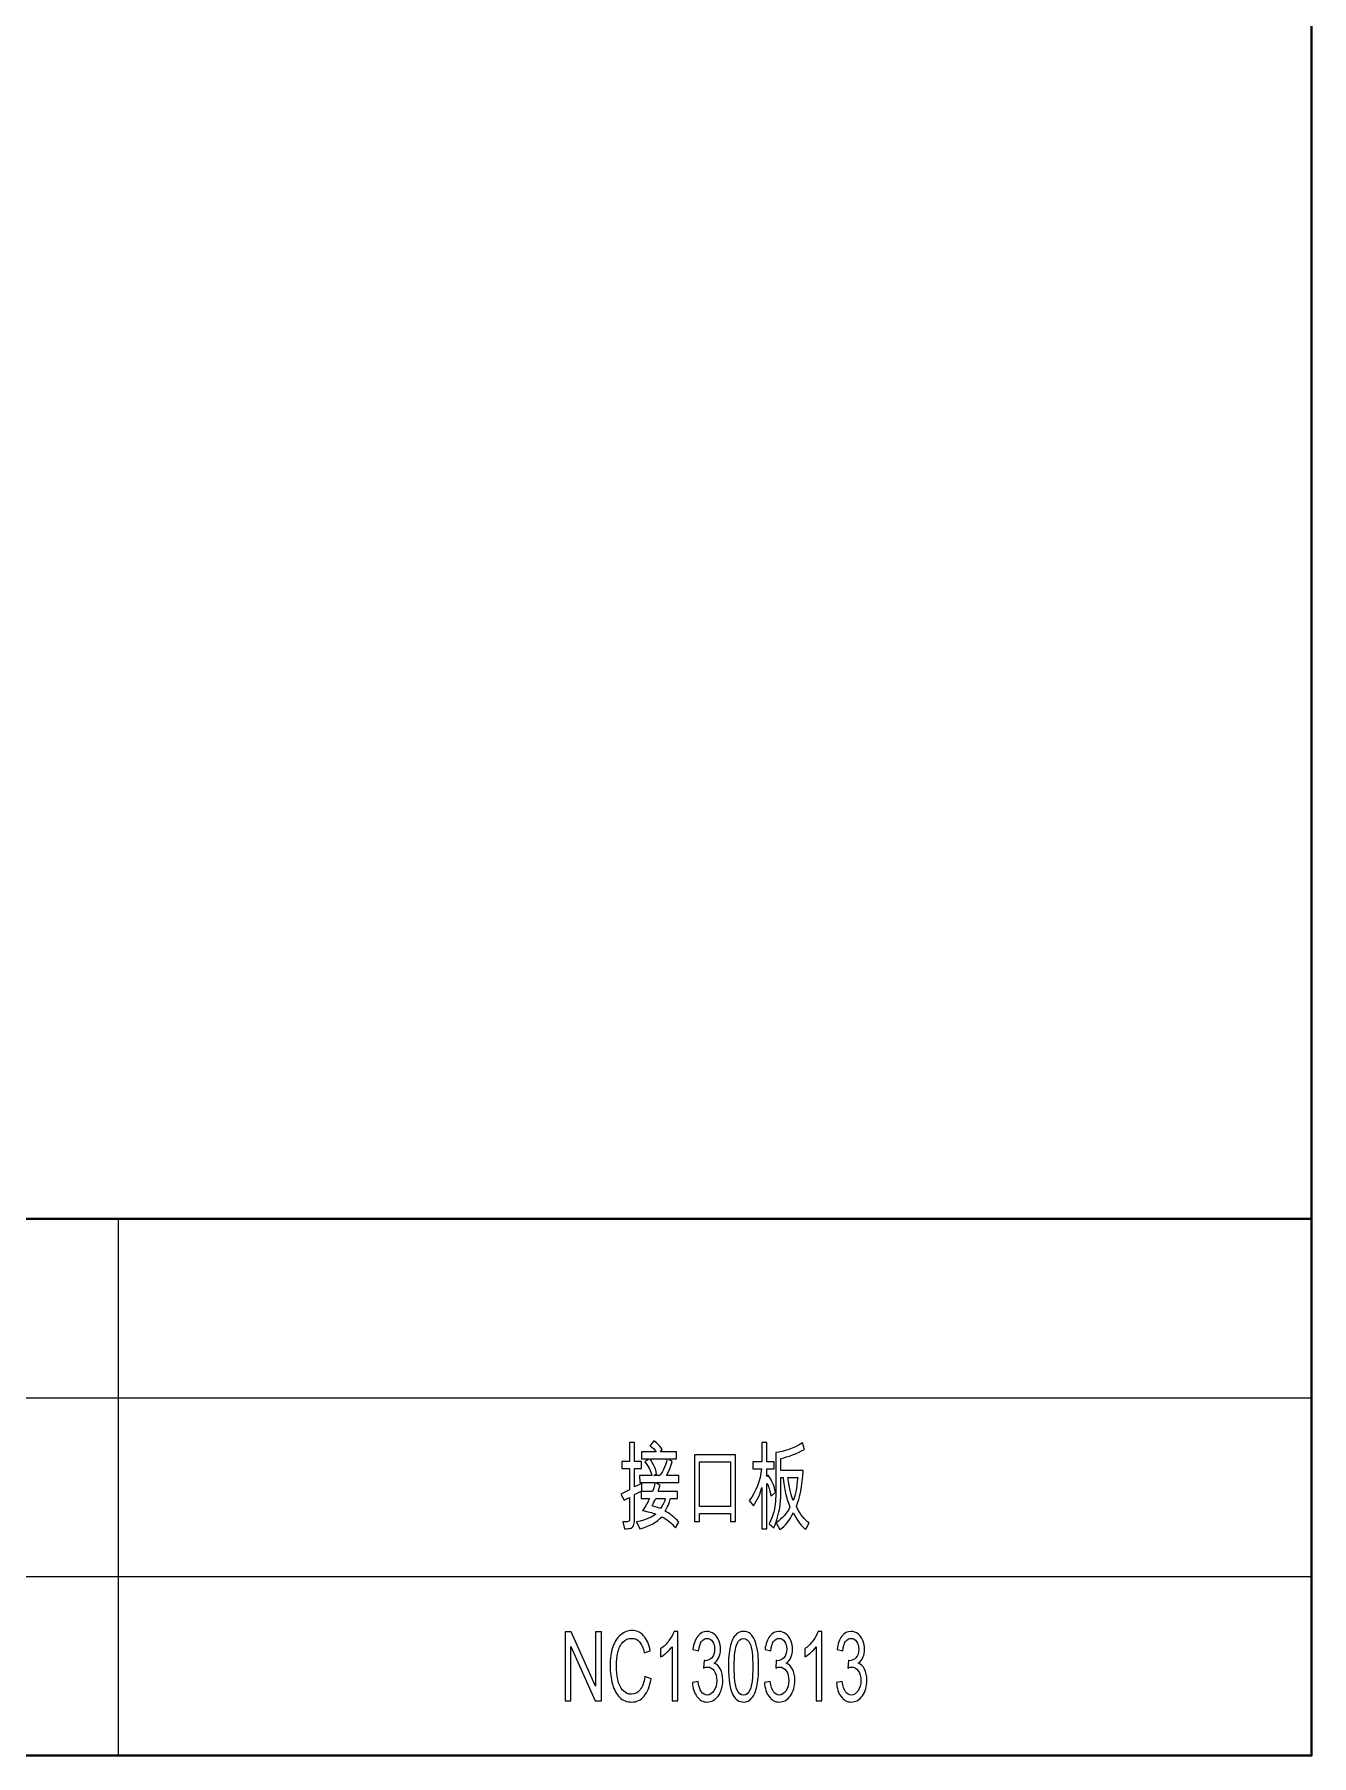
# Model space of a CAD drawing. Header units: millimetres. Extents: x -642 to 642, y -227 to 305.
# Drawn here: x 580.2 to 631.6, y -213.2 to -143.9 of the extents above; entities that cross this region are included whole.
import ezdxf

# ---------------------------------------------------------------- set-up
doc = ezdxf.new("R2010")
doc.units = ezdxf.units.MM
doc.header["$MEASUREMENT"] = 0
doc.layers.add('layer 1', color=7, linetype='Continuous')

msp = doc.modelspace()

# ---------------------------------------------------------------- linework, layer by layer
at = {"layer": 'layer 1', "lineweight": 40}
msp.add_open_spline([(631.5734, 63.8482), (631.5734, 63.8482), (441.5734, 63.8482), (441.5734, 63.8482), (441.5734, 63.8482), (441.5734, -213.1518), (441.5734, -213.1518), (441.5734, -213.1518), (631.5734, -213.1518), (631.5734, -213.1518), (631.5734, -213.1518), (631.5734, 63.8482), (631.5734, 63.8482)], degree=3, knots=[0, 0, 0, 0, 0.25, 0.25, 0.25, 0.5, 0.5, 0.5, 0.75, 0.75, 0.75, 1, 1, 1, 1], dxfattribs=at)
for points in [[(487.5734, -191.5518), (487.5734, -191.5518), (631.5734, -191.5518), (631.5734, -191.5518)], [(631.5734, -191.5518), (631.5734, -191.5518), (631.5734, -213.1518), (631.5734, -213.1518)], [(487.5734, -213.1518), (487.5734, -213.1518), (631.5734, -213.1518), (631.5734, -213.1518)]]:
    msp.add_open_spline(points, degree=3, dxfattribs=at)
at = {"layer": 'layer 1', "lineweight": 9}
for points in [[(583.5734, -191.5518), (583.5734, -191.5518), (583.5734, -213.1518), (583.5734, -213.1518)], [(487.5734, -198.7518), (487.5734, -198.7518), (631.5734, -198.7518), (631.5734, -198.7518)], [(487.5734, -205.9518), (487.5734, -205.9518), (631.5734, -205.9518), (631.5734, -205.9518)]]:
    msp.add_open_spline(points, degree=3, dxfattribs=at)
at = {"layer": 'layer 1'}
for points, knots in [([(604.6395, -202.2001), (604.6395, -202.2001), (604.6369, -202.4944), (604.6369, -202.4944), (604.6369, -202.4944), (604.3394, -202.6506), (604.3394, -202.6506), (604.3394, -202.6506), (604.3394, -203.685), (604.3394, -203.685), (604.3394, -203.7725), (604.3242, -203.8458), (604.2934, -203.9048), (604.263, -203.9637), (604.2243, -203.9981), (604.1779, -204.0085), (604.131, -204.0182), (604.0498, -204.0234), (603.9334, -204.0234), (603.9334, -204.0234), (603.8635, -203.744), (603.8635, -203.744), (603.9238, -203.7505), (603.9695, -203.7537), (604.0007, -203.7537), (604.0932, -203.7537), (604.1397, -203.7142), (604.1397, -203.6358), (604.1397, -203.6358), (604.1397, -202.7718), (604.1397, -202.7718), (604.1397, -202.7718), (603.9156, -202.88), (603.9156, -202.88), (603.9156, -202.88), (603.7896, -202.635), (603.7896, -202.635), (603.7896, -202.635), (604.1397, -202.4607), (604.1397, -202.4607), (604.1397, -202.4607), (604.1397, -201.6006), (604.1397, -201.6006), (604.1397, -201.6006), (603.8292, -201.6058), (603.8292, -201.6058), (603.8292, -201.6058), (603.8292, -201.3212), (603.8292, -201.3212), (603.8292, -201.3212), (604.1423, -201.3251), (604.1423, -201.3251), (604.1423, -201.3251), (604.1423, -200.5597), (604.1423, -200.5597), (604.1423, -200.5597), (604.3368, -200.5558), (604.3368, -200.5558), (604.3368, -200.5558), (604.3368, -201.3251), (604.3368, -201.3251), (604.3368, -201.3251), (604.613, -201.3251), (604.613, -201.3251), (604.613, -201.3251), (604.613, -201.6058), (604.613, -201.6058), (604.613, -201.6058), (604.3394, -201.6058), (604.3394, -201.6058), (604.3394, -201.6058), (604.3394, -202.3447), (604.3394, -202.3447), (604.3394, -202.3447), (604.6395, -202.2001), (604.6395, -202.2001)], [0, 0, 0, 0, 0.04, 0.04, 0.04, 0.08, 0.08, 0.08, 0.12, 0.12, 0.12, 0.16, 0.16, 0.16, 0.2, 0.2, 0.2, 0.24, 0.24, 0.24, 0.28, 0.28, 0.28, 0.32, 0.32, 0.32, 0.36, 0.36, 0.36, 0.4, 0.4, 0.4, 0.44, 0.44, 0.44, 0.48, 0.48, 0.48, 0.52, 0.52, 0.52, 0.56, 0.56, 0.56, 0.6, 0.6, 0.6, 0.64, 0.64, 0.64, 0.68, 0.68, 0.68, 0.72, 0.72, 0.72, 0.76, 0.76, 0.76, 0.8, 0.8, 0.8, 0.84, 0.84, 0.84, 0.88, 0.88, 0.88, 0.92, 0.92, 0.92, 0.96, 0.96, 0.96, 1, 1, 1, 1]), ([(606.1243, -203.7557), (606.1243, -203.7557), (605.987, -203.9929), (605.987, -203.9929), (605.825, -203.8004), (605.6427, -203.65), (605.4399, -203.5412), (605.2466, -203.7563), (604.9509, -203.9184), (604.5531, -204.0273), (604.5531, -204.0273), (604.4233, -203.7518), (604.4233, -203.7518), (604.8202, -203.663), (605.0764, -203.5567), (605.1919, -203.4329), (605.0542, -203.3798), (604.8788, -203.3337), (604.6651, -203.2962), (604.7898, -203.1114), (604.8809, -202.9507), (604.9387, -202.8139), (604.9387, -202.8139), (604.6052, -202.8139), (604.6052, -202.8139), (604.6052, -202.8139), (604.6052, -202.5307), (604.6052, -202.5307), (604.6052, -202.5307), (605.0568, -202.5307), (605.0568, -202.5307), (605.0916, -202.4458), (605.1298, -202.3239), (605.1715, -202.1645), (605.1715, -202.1645), (604.5479, -202.1645), (604.5479, -202.1645), (604.5479, -202.1645), (604.5453, -201.889), (604.5453, -201.889), (604.5453, -201.889), (605.0351, -201.889), (605.0351, -201.889), (604.9995, -201.714), (604.9075, -201.5273), (604.7593, -201.329), (604.7593, -201.329), (604.9209, -201.2208), (604.9209, -201.2208), (604.9209, -201.2208), (604.9209, -201.213), (604.9209, -201.213), (604.9209, -201.213), (604.6191, -201.213), (604.6191, -201.213), (604.6191, -201.213), (604.6191, -200.9285), (604.6191, -200.9285), (604.6191, -200.9285), (605.2157, -200.9285), (605.2157, -200.9285), (605.1454, -200.8332), (605.0586, -200.7567), (604.9552, -200.6984), (604.9552, -200.6984), (605.1089, -200.4819), (605.1089, -200.4819), (605.277, -200.6011), (605.3907, -200.7211), (605.4498, -200.8429), (605.4498, -200.8429), (605.3903, -200.9285), (605.3903, -200.9285), (605.3903, -200.9285), (606.0252, -200.9285), (606.0252, -200.9285), (606.0252, -200.9285), (606.0252, -201.213), (606.0252, -201.213), (606.0252, -201.213), (605.7108, -201.213), (605.7108, -201.213), (605.7108, -201.213), (605.7108, -201.2208), (605.7108, -201.2208), (605.7108, -201.2208), (605.8532, -201.3135), (605.8532, -201.3135), (605.7794, -201.576), (605.7013, -201.7672), (605.6192, -201.889), (605.6192, -201.889), (606.1243, -201.889), (606.1243, -201.889), (606.1243, -201.889), (606.1243, -202.1645), (606.1243, -202.1645), (606.1243, -202.1645), (605.2132, -202.1645), (605.2132, -202.1645), (605.2132, -202.1645), (605.2132, -202.1736), (605.2132, -202.1736), (605.2132, -202.1736), (605.3686, -202.2818), (605.3686, -202.2818), (605.3569, -202.3291), (605.3408, -202.379), (605.3213, -202.4328), (605.3022, -202.4866), (605.2909, -202.5197), (605.2883, -202.5307), (605.2883, -202.5307), (606.0721, -202.5307), (606.0721, -202.5307), (606.0721, -202.5307), (606.0721, -202.81), (606.0721, -202.81), (606.0721, -202.81), (605.7886, -202.8061), (605.7886, -202.8061), (605.7612, -202.9267), (605.69, -203.0952), (605.5745, -203.313), (605.7594, -203.418), (605.9427, -203.5658), (606.1243, -203.7557)], [0, 0, 0, 0, 0.0238095, 0.0238095, 0.0238095, 0.047619, 0.047619, 0.047619, 0.0714286, 0.0714286, 0.0714286, 0.0952381, 0.0952381, 0.0952381, 0.1190476, 0.1190476, 0.1190476, 0.1428571, 0.1428571, 0.1428571, 0.1666667, 0.1666667, 0.1666667, 0.1904762, 0.1904762, 0.1904762, 0.2142857, 0.2142857, 0.2142857, 0.2380952, 0.2380952, 0.2380952, 0.2619048, 0.2619048, 0.2619048, 0.2857143, 0.2857143, 0.2857143, 0.3095238, 0.3095238, 0.3095238, 0.3333333, 0.3333333, 0.3333333, 0.3571429, 0.3571429, 0.3571429, 0.3809524, 0.3809524, 0.3809524, 0.4047619, 0.4047619, 0.4047619, 0.4285714, 0.4285714, 0.4285714, 0.452381, 0.452381, 0.452381, 0.4761905, 0.4761905, 0.4761905, 0.5, 0.5, 0.5, 0.5238095, 0.5238095, 0.5238095, 0.547619, 0.547619, 0.547619, 0.5714286, 0.5714286, 0.5714286, 0.5952381, 0.5952381, 0.5952381, 0.6190476, 0.6190476, 0.6190476, 0.6428571, 0.6428571, 0.6428571, 0.6666667, 0.6666667, 0.6666667, 0.6904762, 0.6904762, 0.6904762, 0.7142857, 0.7142857, 0.7142857, 0.7380952, 0.7380952, 0.7380952, 0.7619048, 0.7619048, 0.7619048, 0.7857143, 0.7857143, 0.7857143, 0.8095238, 0.8095238, 0.8095238, 0.8333333, 0.8333333, 0.8333333, 0.8571429, 0.8571429, 0.8571429, 0.8809524, 0.8809524, 0.8809524, 0.9047619, 0.9047619, 0.9047619, 0.9285714, 0.9285714, 0.9285714, 0.952381, 0.952381, 0.952381, 0.9761905, 0.9761905, 0.9761905, 1, 1, 1, 1]), ([(610.0048, -202.5534), (610.0048, -202.5534), (609.8328, -202.7206), (609.8328, -202.7206), (609.7837, -202.4626), (609.7269, -202.2902), (609.6626, -202.204), (609.6626, -202.204), (609.6626, -204.0312), (609.6626, -204.0312), (609.6626, -204.0312), (609.465, -204.0312), (609.465, -204.0312), (609.465, -204.0312), (609.465, -202.3674), (609.465, -202.3674), (609.465, -202.3674), (609.4603, -202.3674), (609.4603, -202.3674), (609.4042, -202.5955), (609.2913, -202.8418), (609.1215, -203.1062), (609.1215, -203.1062), (608.9565, -202.8917), (608.9565, -202.8917), (609.2253, -202.5197), (609.3908, -202.0945), (609.4524, -201.6174), (609.4524, -201.6174), (609.095, -201.6174), (609.095, -201.6174), (609.095, -201.6174), (609.095, -201.3329), (609.095, -201.3329), (609.095, -201.3329), (609.465, -201.3329), (609.465, -201.3329), (609.465, -201.3329), (609.465, -200.5499), (609.465, -200.5499), (609.465, -200.5499), (609.6626, -200.5499), (609.6626, -200.5499), (609.6626, -200.5499), (609.6626, -201.3329), (609.6626, -201.3329), (609.6626, -201.3329), (609.9575, -201.3329), (609.9575, -201.3329), (609.9575, -201.3329), (609.9575, -201.6174), (609.9575, -201.6174), (609.9575, -201.6174), (609.6626, -201.6174), (609.6626, -201.6174), (609.6626, -201.6174), (609.6626, -201.9273), (609.6626, -201.9273), (609.6626, -201.9273), (609.7147, -201.8741), (609.7147, -201.8741), (609.8715, -202.0867), (609.9683, -202.3129), (610.0048, -202.5534)], [0, 0, 0, 0, 0.047619, 0.047619, 0.047619, 0.0952381, 0.0952381, 0.0952381, 0.1428571, 0.1428571, 0.1428571, 0.1904762, 0.1904762, 0.1904762, 0.2380952, 0.2380952, 0.2380952, 0.2857143, 0.2857143, 0.2857143, 0.3333333, 0.3333333, 0.3333333, 0.3809524, 0.3809524, 0.3809524, 0.4285714, 0.4285714, 0.4285714, 0.4761905, 0.4761905, 0.4761905, 0.5238095, 0.5238095, 0.5238095, 0.5714286, 0.5714286, 0.5714286, 0.6190476, 0.6190476, 0.6190476, 0.6666667, 0.6666667, 0.6666667, 0.7142857, 0.7142857, 0.7142857, 0.7619048, 0.7619048, 0.7619048, 0.8095238, 0.8095238, 0.8095238, 0.8571429, 0.8571429, 0.8571429, 0.9047619, 0.9047619, 0.9047619, 0.952381, 0.952381, 0.952381, 1, 1, 1, 1]), ([(611.3597, -203.79), (611.3597, -203.79), (611.2259, -204.0402), (611.2259, -204.0402), (611.0648, -203.9456), (610.8989, -203.7272), (610.7287, -203.3856), (610.5793, -203.6902), (610.3978, -203.9138), (610.1841, -204.0558), (610.1841, -204.0558), (610.0378, -203.79), (610.0378, -203.79), (610.2897, -203.6047), (610.4742, -203.394), (610.591, -203.1574), (610.4486, -202.8107), (610.3552, -202.4127), (610.3114, -201.9629), (610.3114, -201.9629), (610.221, -201.9629), (610.221, -201.9629), (610.221, -201.9629), (610.221, -202.753), (610.221, -202.753), (610.221, -203.1367), (610.1264, -203.5476), (609.937, -203.9851), (609.937, -203.9851), (609.7516, -203.8296), (609.7516, -203.8296), (609.9136, -203.4854), (609.9996, -203.1873), (610.0096, -202.9351), (610.0096, -202.9351), (610.0226, -202.6201), (610.0226, -202.6201), (610.0226, -202.6201), (610.0226, -200.955), (610.0226, -200.955), (610.36, -200.9233), (610.7196, -200.7962), (611.1013, -200.5752), (611.1013, -200.5752), (611.1738, -200.8312), (611.1738, -200.8312), (610.8507, -201.0075), (610.5329, -201.1307), (610.221, -201.2013), (610.221, -201.2013), (610.221, -201.6784), (610.221, -201.6784), (610.221, -201.6784), (611.1217, -201.6784), (611.1217, -201.6784), (611.0809, -202.3051), (610.9905, -202.7886), (610.8507, -203.1289), (611.0049, -203.4556), (611.1747, -203.676), (611.3597, -203.79)], [0, 0, 0, 0, 0.05, 0.05, 0.05, 0.1, 0.1, 0.1, 0.15, 0.15, 0.15, 0.2, 0.2, 0.2, 0.25, 0.25, 0.25, 0.3, 0.3, 0.3, 0.35, 0.35, 0.35, 0.4, 0.4, 0.4, 0.45, 0.45, 0.45, 0.5, 0.5, 0.5, 0.55, 0.55, 0.55, 0.6, 0.6, 0.6, 0.65, 0.65, 0.65, 0.7, 0.7, 0.7, 0.75, 0.75, 0.75, 0.8, 0.8, 0.8, 0.85, 0.85, 0.85, 0.9, 0.9, 0.9, 0.95, 0.95, 0.95, 1, 1, 1, 1]), ([(605.6561, -201.213), (605.6561, -201.213), (604.95, -201.213), (604.95, -201.213), (605.0985, -201.4055), (605.1914, -201.6071), (605.2288, -201.819), (605.2288, -201.819), (605.1168, -201.8812), (605.1168, -201.8812), (605.1168, -201.8812), (605.1168, -201.889), (605.1168, -201.889), (605.1168, -201.889), (605.3456, -201.889), (605.3456, -201.889), (605.4533, -201.7801), (605.5566, -201.5546), (605.6561, -201.213)], [0, 0, 0, 0, 0.1666667, 0.1666667, 0.1666667, 0.3333333, 0.3333333, 0.3333333, 0.5, 0.5, 0.5, 0.6666667, 0.6666667, 0.6666667, 0.8333333, 0.8333333, 0.8333333, 1, 1, 1, 1]), ([(608.4015, -203.733), (608.4015, -203.733), (608.2043, -203.733), (608.2043, -203.733), (608.2043, -203.733), (608.2043, -203.4102), (608.2043, -203.4102), (608.2043, -203.4102), (606.9476, -203.4102), (606.9476, -203.4102), (606.9476, -203.4102), (606.9476, -203.733), (606.9476, -203.733), (606.9476, -203.733), (606.75, -203.733), (606.75, -203.733), (606.75, -203.733), (606.75, -201.0497), (606.75, -201.0497), (606.75, -201.0497), (608.4015, -201.0497), (608.4015, -201.0497), (608.4015, -201.0497), (608.4015, -203.733), (608.4015, -203.733)], [0, 0, 0, 0, 0.125, 0.125, 0.125, 0.25, 0.25, 0.25, 0.375, 0.375, 0.375, 0.5, 0.5, 0.5, 0.625, 0.625, 0.625, 0.75, 0.75, 0.75, 0.875, 0.875, 0.875, 1, 1, 1, 1]), ([(608.2043, -203.125), (608.2043, -203.125), (608.2043, -201.3329), (608.2043, -201.3329), (608.2043, -201.3329), (606.9476, -201.3329), (606.9476, -201.3329), (606.9476, -201.3329), (606.9476, -203.125), (606.9476, -203.125), (606.9476, -203.125), (608.2043, -203.125), (608.2043, -203.125)], [0, 0, 0, 0, 0.25, 0.25, 0.25, 0.5, 0.5, 0.5, 0.75, 0.75, 0.75, 1, 1, 1, 1]), ([(610.9028, -201.9629), (610.9028, -201.9629), (610.5124, -201.9629), (610.5124, -201.9629), (610.5684, -202.4173), (610.6388, -202.7271), (610.7235, -202.8917), (610.8038, -202.7245), (610.8638, -202.4147), (610.9028, -201.9629)], [0, 0, 0, 0, 0.3333333, 0.3333333, 0.3333333, 0.6666667, 0.6666667, 0.6666667, 1, 1, 1, 1]), ([(605.5723, -202.8139), (605.5723, -202.8139), (605.1893, -202.8139), (605.1893, -202.8139), (605.1441, -202.9124), (605.0985, -203.0077), (605.0516, -203.0985), (605.0516, -203.0985), (605.3799, -203.2145), (605.3799, -203.2145), (605.4689, -203.1082), (605.5332, -202.9747), (605.5723, -202.8139)], [0, 0, 0, 0, 0.25, 0.25, 0.25, 0.5, 0.5, 0.5, 0.75, 0.75, 0.75, 1, 1, 1, 1]), ([(601.5424, -210.9518), (601.5424, -210.9518), (601.5424, -208.1673), (601.5424, -208.1673), (601.5424, -208.1673), (601.796, -208.1673), (601.796, -208.1673), (601.796, -208.1673), (602.7748, -210.3529), (602.7748, -210.3529), (602.7748, -210.3529), (602.7748, -208.1673), (602.7748, -208.1673), (602.7748, -208.1673), (603.0119, -208.1673), (603.0119, -208.1673), (603.0119, -208.1673), (603.0119, -210.9518), (603.0119, -210.9518), (603.0119, -210.9518), (602.7583, -210.9518), (602.7583, -210.9518), (602.7583, -210.9518), (601.7794, -208.7662), (601.7794, -208.7662), (601.7794, -208.7662), (601.7794, -210.9518), (601.7794, -210.9518), (601.7794, -210.9518), (601.5424, -210.9518), (601.5424, -210.9518)], [0, 0, 0, 0, 0.1, 0.1, 0.1, 0.2, 0.2, 0.2, 0.3, 0.3, 0.3, 0.4, 0.4, 0.4, 0.5, 0.5, 0.5, 0.6, 0.6, 0.6, 0.7, 0.7, 0.7, 0.8, 0.8, 0.8, 0.9, 0.9, 0.9, 1, 1, 1, 1]), ([(604.7555, -209.975), (604.7555, -209.975), (605.0029, -210.0684), (605.0029, -210.0684), (604.9513, -210.3711), (604.8584, -210.6012), (604.7242, -210.7599), (604.59, -210.9187), (604.4258, -210.9985), (604.2317, -210.9985), (604.0311, -210.9985), (603.8678, -210.9375), (603.7419, -210.815), (603.6159, -210.6932), (603.5204, -210.5162), (603.4548, -210.2849), (603.3893, -210.0528), (603.3562, -209.8046), (603.3562, -209.5388), (603.3562, -209.2491), (603.3931, -208.9963), (603.4674, -208.7805), (603.5417, -208.5647), (603.6472, -208.4007), (603.784, -208.2886), (603.9208, -208.1764), (604.0714, -208.1207), (604.2356, -208.1207), (604.4224, -208.1207), (604.5791, -208.1913), (604.7059, -208.3333), (604.8332, -208.4752), (604.9217, -208.6742), (604.9717, -208.9309), (604.9717, -208.9309), (604.7294, -209.0164), (604.7294, -209.0164), (604.6864, -208.8142), (604.6234, -208.6664), (604.5413, -208.5744), (604.4592, -208.4817), (604.3559, -208.4357), (604.2313, -208.4357), (604.0884, -208.4357), (603.9685, -208.4869), (603.8726, -208.5893), (603.7766, -208.6917), (603.7088, -208.8298), (603.6703, -209.0022), (603.6311, -209.1752), (603.6116, -209.3535), (603.6116, -209.5369), (603.6116, -209.7735), (603.6346, -209.9802), (603.6806, -210.1565), (603.7267, -210.3335), (603.7984, -210.465), (603.8956, -210.5525), (603.9929, -210.64), (604.098, -210.6835), (604.2113, -210.6835), (604.3494, -210.6835), (604.4658, -210.6238), (604.5614, -210.5052), (604.6569, -210.386), (604.7215, -210.2097), (604.7555, -209.975)], [0, 0, 0, 0, 0.0454545, 0.0454545, 0.0454545, 0.0909091, 0.0909091, 0.0909091, 0.1363636, 0.1363636, 0.1363636, 0.1818182, 0.1818182, 0.1818182, 0.2272727, 0.2272727, 0.2272727, 0.2727273, 0.2727273, 0.2727273, 0.3181818, 0.3181818, 0.3181818, 0.3636364, 0.3636364, 0.3636364, 0.4090909, 0.4090909, 0.4090909, 0.4545455, 0.4545455, 0.4545455, 0.5, 0.5, 0.5, 0.5454545, 0.5454545, 0.5454545, 0.5909091, 0.5909091, 0.5909091, 0.6363636, 0.6363636, 0.6363636, 0.6818182, 0.6818182, 0.6818182, 0.7272727, 0.7272727, 0.7272727, 0.7727273, 0.7727273, 0.7727273, 0.8181818, 0.8181818, 0.8181818, 0.8636364, 0.8636364, 0.8636364, 0.9090909, 0.9090909, 0.9090909, 0.9545455, 0.9545455, 0.9545455, 1, 1, 1, 1]), ([(606.0769, -210.9518), (606.0769, -210.9518), (605.8476, -210.9518), (605.8476, -210.9518), (605.8476, -210.9518), (605.8476, -208.7727), (605.8476, -208.7727), (605.7924, -208.8518), (605.7199, -208.9302), (605.6305, -209.0086), (605.541, -209.0871), (605.4602, -209.1461), (605.389, -209.1849), (605.389, -209.1849), (605.389, -208.8544), (605.389, -208.8544), (605.5171, -208.7649), (605.6291, -208.6561), (605.7251, -208.5277), (605.8211, -208.4), (605.8893, -208.2762), (605.9292, -208.1557), (605.9292, -208.1557), (606.0769, -208.1557), (606.0769, -208.1557), (606.0769, -208.1557), (606.0769, -210.9518), (606.0769, -210.9518)], [0, 0, 0, 0, 0.1111111, 0.1111111, 0.1111111, 0.2222222, 0.2222222, 0.2222222, 0.3333333, 0.3333333, 0.3333333, 0.4444444, 0.4444444, 0.4444444, 0.5555556, 0.5555556, 0.5555556, 0.6666667, 0.6666667, 0.6666667, 0.7777778, 0.7777778, 0.7777778, 0.8888889, 0.8888889, 0.8888889, 1, 1, 1, 1]), ([(606.6662, -210.2129), (606.6662, -210.2129), (606.8955, -210.1662), (606.8955, -210.1662), (606.922, -210.3607), (606.9662, -210.5007), (607.0292, -210.5862), (607.0922, -210.6718), (607.1695, -210.7146), (607.2611, -210.7146), (607.3697, -210.7146), (607.4613, -210.6588), (607.5351, -210.5474), (607.609, -210.4359), (607.6459, -210.2978), (607.6459, -210.1332), (607.6459, -209.9763), (607.6116, -209.8467), (607.5425, -209.7443), (607.4739, -209.6425), (607.3866, -209.5913), (607.2802, -209.5913), (607.2368, -209.5913), (607.1829, -209.6043), (607.1183, -209.6296), (607.1183, -209.6296), (607.1439, -209.3301), (607.1439, -209.3301), (607.1591, -209.3327), (607.1717, -209.334), (607.1808, -209.334), (607.2789, -209.334), (607.3666, -209.2958), (607.4452, -209.2199), (607.5234, -209.1441), (607.5625, -209.0274), (607.5625, -208.8699), (607.5625, -208.7448), (607.5338, -208.6411), (607.4769, -208.5588), (607.42, -208.4765), (607.3467, -208.4357), (607.2568, -208.4357), (607.1673, -208.4357), (607.0931, -208.4778), (607.0336, -208.5621), (606.9741, -208.6463), (606.9358, -208.7727), (606.9189, -208.9412), (606.9189, -208.9412), (606.6896, -208.879), (606.6896, -208.879), (606.7179, -208.6496), (606.7813, -208.4713), (606.8807, -208.3449), (606.9797, -208.2186), (607.1035, -208.1557), (607.2511, -208.1557), (607.3528, -208.1557), (607.4466, -208.1881), (607.5321, -208.2536), (607.6181, -208.3184), (607.6836, -208.4072), (607.7288, -208.5193), (607.7744, -208.6321), (607.797, -208.7513), (607.797, -208.8777), (607.797, -208.9976), (607.7753, -209.1065), (607.7323, -209.205), (607.6888, -209.3036), (607.6246, -209.382), (607.5399, -209.4403), (607.6502, -209.4779), (607.7357, -209.557), (607.797, -209.6769), (607.8578, -209.7961), (607.8882, -209.9465), (607.8882, -210.1261), (607.8882, -210.3691), (607.8287, -210.5759), (607.7102, -210.745), (607.5912, -210.9142), (607.4409, -210.9985), (607.2594, -210.9985), (607.0957, -210.9985), (606.9598, -210.9252), (606.8516, -210.7794), (606.7431, -210.6336), (606.6814, -210.4449), (606.6662, -210.2129)], [0, 0, 0, 0, 0.0333333, 0.0333333, 0.0333333, 0.0666667, 0.0666667, 0.0666667, 0.1, 0.1, 0.1, 0.1333333, 0.1333333, 0.1333333, 0.1666667, 0.1666667, 0.1666667, 0.2, 0.2, 0.2, 0.2333333, 0.2333333, 0.2333333, 0.2666667, 0.2666667, 0.2666667, 0.3, 0.3, 0.3, 0.3333333, 0.3333333, 0.3333333, 0.3666667, 0.3666667, 0.3666667, 0.4, 0.4, 0.4, 0.4333333, 0.4333333, 0.4333333, 0.4666667, 0.4666667, 0.4666667, 0.5, 0.5, 0.5, 0.5333333, 0.5333333, 0.5333333, 0.5666667, 0.5666667, 0.5666667, 0.6, 0.6, 0.6, 0.6333333, 0.6333333, 0.6333333, 0.6666667, 0.6666667, 0.6666667, 0.7, 0.7, 0.7, 0.7333333, 0.7333333, 0.7333333, 0.7666667, 0.7666667, 0.7666667, 0.8, 0.8, 0.8, 0.8333333, 0.8333333, 0.8333333, 0.8666667, 0.8666667, 0.8666667, 0.9, 0.9, 0.9, 0.9333333, 0.9333333, 0.9333333, 0.9666667, 0.9666667, 0.9666667, 1, 1, 1, 1]), ([(608.1153, -209.5777), (608.1153, -209.2491), (608.1379, -208.9834), (608.183, -208.7824), (608.2287, -208.5809), (608.296, -208.426), (608.3854, -208.3177), (608.4745, -208.2095), (608.5869, -208.1557), (608.7224, -208.1557), (608.8223, -208.1557), (608.91, -208.1855), (608.986, -208.2458), (609.0616, -208.3061), (609.1241, -208.3929), (609.1728, -208.5063), (609.2214, -208.6191), (609.2596, -208.7572), (609.2874, -208.9198), (609.3156, -209.0825), (609.3295, -209.3023), (609.3295, -209.5777), (609.3295, -209.9044), (609.307, -210.1688), (609.2622, -210.3698), (609.2174, -210.5713), (609.1502, -210.7262), (609.0607, -210.8351), (608.9717, -210.944), (608.8588, -210.9985), (608.7224, -210.9985), (608.5431, -210.9985), (608.4019, -210.9032), (608.2994, -210.712), (608.1765, -210.4787), (608.1153, -210.1008), (608.1153, -209.5777)], [0, 0, 0, 0, 0.0833333, 0.0833333, 0.0833333, 0.1666667, 0.1666667, 0.1666667, 0.25, 0.25, 0.25, 0.3333333, 0.3333333, 0.3333333, 0.4166667, 0.4166667, 0.4166667, 0.5, 0.5, 0.5, 0.5833333, 0.5833333, 0.5833333, 0.6666667, 0.6666667, 0.6666667, 0.75, 0.75, 0.75, 0.8333333, 0.8333333, 0.8333333, 0.9166667, 0.9166667, 0.9166667, 1, 1, 1, 1]), ([(608.3498, -209.579), (608.3498, -210.0373), (608.3854, -210.3419), (608.4571, -210.4923), (608.5288, -210.6433), (608.6173, -210.7185), (608.7224, -210.7185), (608.8275, -210.7185), (608.9161, -210.6426), (608.9878, -210.4916), (609.0594, -210.3399), (609.095, -210.036), (609.095, -209.579), (609.095, -209.1208), (609.0594, -208.8161), (608.9878, -208.6658), (608.9166, -208.5148), (608.8271, -208.4396), (608.7198, -208.4396), (608.6147, -208.4396), (608.5305, -208.5063), (608.4675, -208.6392), (608.3889, -208.8084), (608.3498, -209.1221), (608.3498, -209.579)], [0, 0, 0, 0, 0.125, 0.125, 0.125, 0.25, 0.25, 0.25, 0.375, 0.375, 0.375, 0.5, 0.5, 0.5, 0.625, 0.625, 0.625, 0.75, 0.75, 0.75, 0.875, 0.875, 0.875, 1, 1, 1, 1]), ([(609.5644, -210.2129), (609.5644, -210.2129), (609.7938, -210.1662), (609.7938, -210.1662), (609.8202, -210.3607), (609.8645, -210.5007), (609.9275, -210.5862), (609.9905, -210.6718), (610.0677, -210.7146), (610.1594, -210.7146), (610.2679, -210.7146), (610.3596, -210.6588), (610.4334, -210.5474), (610.5073, -210.4359), (610.5442, -210.2978), (610.5442, -210.1332), (610.5442, -209.9763), (610.5099, -209.8467), (610.4408, -209.7443), (610.3722, -209.6425), (610.2849, -209.5913), (610.1785, -209.5913), (610.1351, -209.5913), (610.0812, -209.6043), (610.0166, -209.6296), (610.0166, -209.6296), (610.0422, -209.3301), (610.0422, -209.3301), (610.0574, -209.3327), (610.07, -209.334), (610.0791, -209.334), (610.1772, -209.334), (610.2649, -209.2958), (610.3435, -209.2199), (610.4217, -209.1441), (610.4608, -209.0274), (610.4608, -208.8699), (610.4608, -208.7448), (610.4321, -208.6411), (610.3752, -208.5588), (610.3183, -208.4765), (610.245, -208.4357), (610.155, -208.4357), (610.0656, -208.4357), (609.9914, -208.4778), (609.9319, -208.5621), (609.8724, -208.6463), (609.8341, -208.7727), (609.8172, -208.9412), (609.8172, -208.9412), (609.5879, -208.879), (609.5879, -208.879), (609.6162, -208.6496), (609.6795, -208.4713), (609.779, -208.3449), (609.878, -208.2186), (610.0018, -208.1557), (610.1494, -208.1557), (610.2511, -208.1557), (610.3449, -208.1881), (610.4304, -208.2536), (610.5164, -208.3184), (610.5819, -208.4072), (610.6271, -208.5193), (610.6727, -208.6321), (610.6953, -208.7513), (610.6953, -208.8777), (610.6953, -208.9976), (610.6736, -209.1065), (610.6305, -209.205), (610.5871, -209.3036), (610.5229, -209.382), (610.4382, -209.4403), (610.5485, -209.4779), (610.634, -209.557), (610.6953, -209.6769), (610.7561, -209.7961), (610.7865, -209.9465), (610.7865, -210.1261), (610.7865, -210.3691), (610.727, -210.5759), (610.6084, -210.745), (610.4894, -210.9142), (610.3392, -210.9985), (610.1577, -210.9985), (609.994, -210.9985), (609.858, -210.9252), (609.7499, -210.7794), (609.6414, -210.6336), (609.5797, -210.4449), (609.5644, -210.2129)], [0, 0, 0, 0, 0.0333333, 0.0333333, 0.0333333, 0.0666667, 0.0666667, 0.0666667, 0.1, 0.1, 0.1, 0.1333333, 0.1333333, 0.1333333, 0.1666667, 0.1666667, 0.1666667, 0.2, 0.2, 0.2, 0.2333333, 0.2333333, 0.2333333, 0.2666667, 0.2666667, 0.2666667, 0.3, 0.3, 0.3, 0.3333333, 0.3333333, 0.3333333, 0.3666667, 0.3666667, 0.3666667, 0.4, 0.4, 0.4, 0.4333333, 0.4333333, 0.4333333, 0.4666667, 0.4666667, 0.4666667, 0.5, 0.5, 0.5, 0.5333333, 0.5333333, 0.5333333, 0.5666667, 0.5666667, 0.5666667, 0.6, 0.6, 0.6, 0.6333333, 0.6333333, 0.6333333, 0.6666667, 0.6666667, 0.6666667, 0.7, 0.7, 0.7, 0.7333333, 0.7333333, 0.7333333, 0.7666667, 0.7666667, 0.7666667, 0.8, 0.8, 0.8, 0.8333333, 0.8333333, 0.8333333, 0.8666667, 0.8666667, 0.8666667, 0.9, 0.9, 0.9, 0.9333333, 0.9333333, 0.9333333, 0.9666667, 0.9666667, 0.9666667, 1, 1, 1, 1]), ([(611.8735, -210.9518), (611.8735, -210.9518), (611.6441, -210.9518), (611.6441, -210.9518), (611.6441, -210.9518), (611.6441, -208.7727), (611.6441, -208.7727), (611.589, -208.8518), (611.5165, -208.9302), (611.427, -209.0086), (611.3376, -209.0871), (611.2568, -209.1461), (611.1856, -209.1849), (611.1856, -209.1849), (611.1856, -208.8544), (611.1856, -208.8544), (611.3137, -208.7649), (611.4257, -208.6561), (611.5217, -208.5277), (611.6177, -208.4), (611.6859, -208.2762), (611.7258, -208.1557), (611.7258, -208.1557), (611.8735, -208.1557), (611.8735, -208.1557), (611.8735, -208.1557), (611.8735, -210.9518), (611.8735, -210.9518)], [0, 0, 0, 0, 0.1111111, 0.1111111, 0.1111111, 0.2222222, 0.2222222, 0.2222222, 0.3333333, 0.3333333, 0.3333333, 0.4444444, 0.4444444, 0.4444444, 0.5555556, 0.5555556, 0.5555556, 0.6666667, 0.6666667, 0.6666667, 0.7777778, 0.7777778, 0.7777778, 0.8888889, 0.8888889, 0.8888889, 1, 1, 1, 1]), ([(612.4627, -210.2129), (612.4627, -210.2129), (612.6921, -210.1662), (612.6921, -210.1662), (612.7185, -210.3607), (612.7628, -210.5007), (612.8258, -210.5862), (612.8888, -210.6718), (612.966, -210.7146), (613.0577, -210.7146), (613.1662, -210.7146), (613.2579, -210.6588), (613.3317, -210.5474), (613.4056, -210.4359), (613.4425, -210.2978), (613.4425, -210.1332), (613.4425, -209.9763), (613.4082, -209.8467), (613.3391, -209.7443), (613.2705, -209.6425), (613.1832, -209.5913), (613.0768, -209.5913), (613.0334, -209.5913), (612.9795, -209.6043), (612.9148, -209.6296), (612.9148, -209.6296), (612.9404, -209.3301), (612.9404, -209.3301), (612.9556, -209.3327), (612.9682, -209.334), (612.9774, -209.334), (613.0755, -209.334), (613.1632, -209.2958), (613.2418, -209.2199), (613.32, -209.1441), (613.3591, -209.0274), (613.3591, -208.8699), (613.3591, -208.7448), (613.3304, -208.6411), (613.2735, -208.5588), (613.2166, -208.4765), (613.1432, -208.4357), (613.0533, -208.4357), (612.9639, -208.4357), (612.8897, -208.4778), (612.8302, -208.5621), (612.7707, -208.6463), (612.7324, -208.7727), (612.7155, -208.9412), (612.7155, -208.9412), (612.4862, -208.879), (612.4862, -208.879), (612.5145, -208.6496), (612.5778, -208.4713), (612.6773, -208.3449), (612.7763, -208.2186), (612.9, -208.1557), (613.0477, -208.1557), (613.1493, -208.1557), (613.2431, -208.1881), (613.3286, -208.2536), (613.4147, -208.3184), (613.4802, -208.4072), (613.5254, -208.5193), (613.571, -208.6321), (613.5936, -208.7513), (613.5936, -208.8777), (613.5936, -208.9976), (613.5718, -209.1065), (613.5288, -209.205), (613.4854, -209.3036), (613.4212, -209.382), (613.3365, -209.4403), (613.4468, -209.4779), (613.5323, -209.557), (613.5936, -209.6769), (613.6544, -209.7961), (613.6847, -209.9465), (613.6847, -210.1261), (613.6847, -210.3691), (613.6252, -210.5759), (613.5067, -210.745), (613.3877, -210.9142), (613.2374, -210.9985), (613.0559, -210.9985), (612.8923, -210.9985), (612.7563, -210.9252), (612.6482, -210.7794), (612.5396, -210.6336), (612.4779, -210.4449), (612.4627, -210.2129)], [0, 0, 0, 0, 0.0333333, 0.0333333, 0.0333333, 0.0666667, 0.0666667, 0.0666667, 0.1, 0.1, 0.1, 0.1333333, 0.1333333, 0.1333333, 0.1666667, 0.1666667, 0.1666667, 0.2, 0.2, 0.2, 0.2333333, 0.2333333, 0.2333333, 0.2666667, 0.2666667, 0.2666667, 0.3, 0.3, 0.3, 0.3333333, 0.3333333, 0.3333333, 0.3666667, 0.3666667, 0.3666667, 0.4, 0.4, 0.4, 0.4333333, 0.4333333, 0.4333333, 0.4666667, 0.4666667, 0.4666667, 0.5, 0.5, 0.5, 0.5333333, 0.5333333, 0.5333333, 0.5666667, 0.5666667, 0.5666667, 0.6, 0.6, 0.6, 0.6333333, 0.6333333, 0.6333333, 0.6666667, 0.6666667, 0.6666667, 0.7, 0.7, 0.7, 0.7333333, 0.7333333, 0.7333333, 0.7666667, 0.7666667, 0.7666667, 0.8, 0.8, 0.8, 0.8333333, 0.8333333, 0.8333333, 0.8666667, 0.8666667, 0.8666667, 0.9, 0.9, 0.9, 0.9333333, 0.9333333, 0.9333333, 0.9666667, 0.9666667, 0.9666667, 1, 1, 1, 1])]:
    msp.add_open_spline(points, degree=3, knots=knots, dxfattribs=at)

doc.saveas('drawing.dxf')
